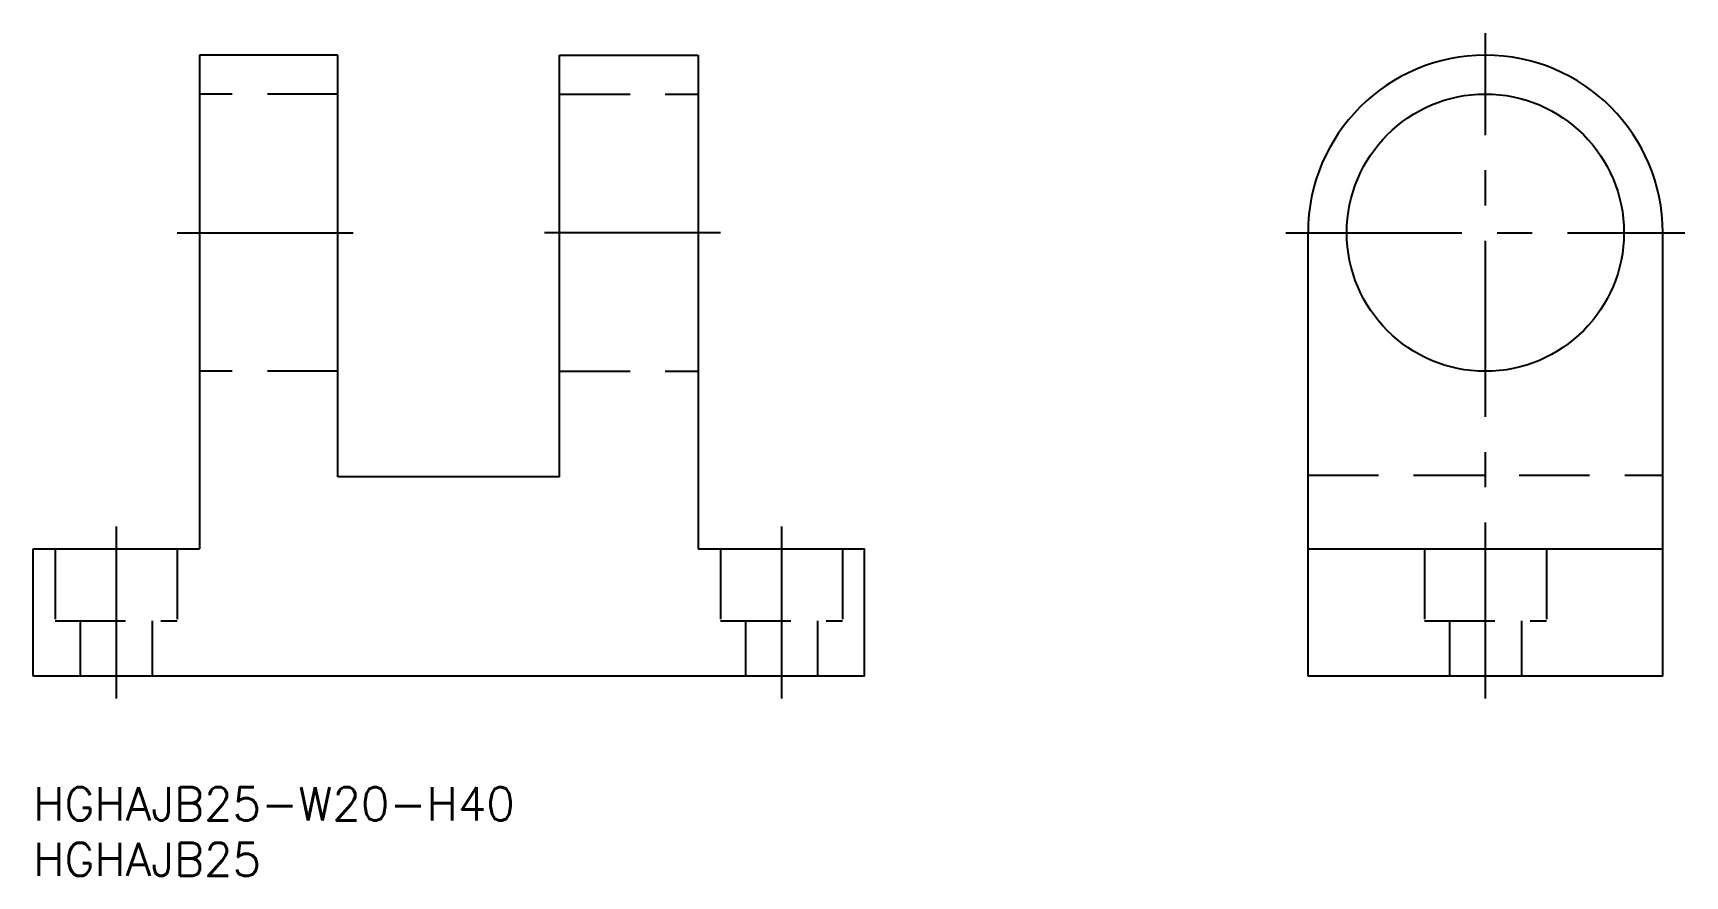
# Model space of a CAD drawing. Extents: x 0 to 149, y -8 to 68.
import ezdxf

# ---------------------------------------------------------------- set-up
doc = ezdxf.new("R2010")
doc.units = 0
doc.header["$LTSCALE"] = 0.5
doc.linetypes.add('CENTER', pattern=[50.8, 31.75, -6.35, 6.35, -6.35])
doc.linetypes.add('DASHED', pattern=[19.05, 12.7, -6.35])
doc.layers.get('0').update_dxf_attribs({"linetype": 'CONTINUOUS'})
for name, color, linetype in [('MSM_CENTER', 1, 'CENTER'), ('MSM_CONTINUOUS', 7, 'CONTINUOUS'), ('MSM_DASHED', 4, 'DASHED'), ('MSM_PART_NUMBER', 7, 'CONTINUOUS')]:
    doc.layers.add(name, color=color, linetype=linetype)
doc.styles.get("Standard").update_dxf_attribs({"font": 'txt.shx', "height": 3, "bigfont": 'bigfont.shx'})

# ---------------------------------------------------------------- blocks, each defined once
blk = doc.blocks.new('*U2')
at = {"layer": 'MSM_PART_NUMBER'}
blk.add_text('HGHAJB25-W20-H40', height=3, dxfattribs=at).set_placement((0, -3))
blk = doc.blocks.new('*U3')
at = {"layer": 'MSM_PART_NUMBER'}
blk.add_text('HGHAJB25', height=3, dxfattribs=at).set_placement((0, -8))

msp = doc.modelspace()

# ---------------------------------------------------------------- linework, layer by layer
at = {"color": 7, "linetype": 'CONTINUOUS'}
for p, q in [((15, 66), (15, 21.5)), ((27.5, 28), (27.5, 66)), ((47.5, 28), (47.5, 66)), ((60, 66), (60, 21.5)), ((115, 10), (115, 50)), ((147, 10), (147, 50)), ((47.5, 28), (27.5, 28)), ((0, 10), (0, 21.5)), ((0, 21.5), (15, 21.5)), ((60, 21.5), (75, 21.5)), ((75, 10), (75, 21.5)), ((115, 21.5), (147, 21.5)), ((75, 10), (0, 10)), ((147, 10), (115, 10))]:
    msp.add_line(p, q, dxfattribs=at)
msp.add_circle((131, 50), 12.5, dxfattribs=at)
msp.add_arc((131, 50), 16, 0, 180, dxfattribs=at)
at = {"layer": 'MSM_CENTER'}
for p, q in [((131, 8), (131, 68)), ((13, 50), (29.5, 50)), ((62, 50), (45.5, 50)), ((113, 50), (149, 50)), ((7.5, 23.5), (7.5, 8)), ((67.5, 23.5), (67.5, 8))]:
    msp.add_line(p, q, dxfattribs=at)
at = {"layer": 'MSM_CONTINUOUS'}
for p, q in [((27.5, 66), (15, 66)), ((47.5, 66), (60, 66))]:
    msp.add_line(p, q, dxfattribs=at)
at = {"layer": 'MSM_DASHED'}
for p, q in [((27.5, 62.5), (15, 62.5)), ((47.5, 62.5), (60, 62.5)), ((27.5, 37.5), (15, 37.5)), ((47.5, 37.5), (60, 37.5)), ((115, 28.13), (147, 28.13)), ((2, 21.5), (2, 15)), ((13, 21.5), (13, 15)), ((62, 21.5), (62, 15)), ((73, 21.5), (73, 15)), ((125.5, 21.5), (125.5, 15)), ((136.5, 21.5), (136.5, 15)), ((2, 15), (13, 15)), ((4.25, 15), (4.25, 10)), ((10.75, 15), (10.75, 10)), ((62, 15), (73, 15)), ((64.25, 15), (64.25, 10)), ((70.75, 15), (70.75, 10)), ((125.5, 15), (136.5, 15)), ((127.75, 15), (127.75, 10)), ((134.25, 15), (134.25, 10))]:
    msp.add_line(p, q, dxfattribs=at)

# ---------------------------------------------------------------- block references
at = {"layer": 'MSM_CONTINUOUS'}
for name in ['*U2', '*U3']:
    msp.add_blockref(name, (0, 0), dxfattribs=at)

doc.saveas('drawing.dxf')
